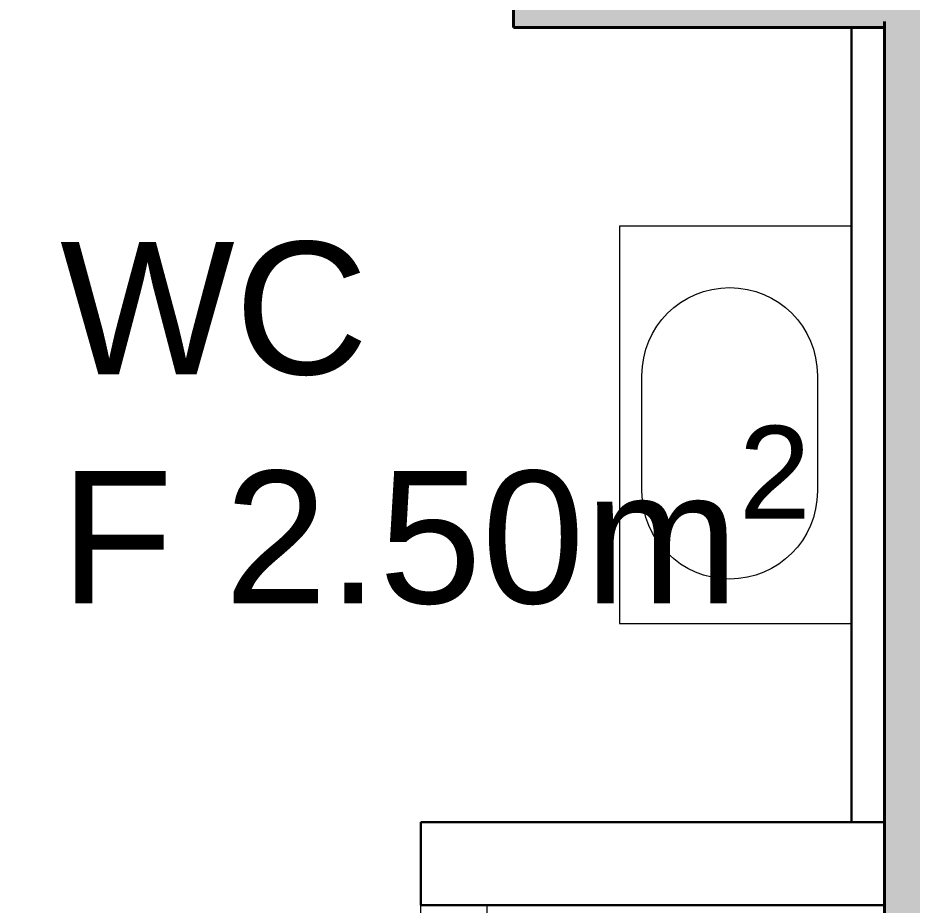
# Model space of a CAD drawing. Header units: metres. Extents: x 19 to 230, y -653 to -519.
# Drawn here: x 28.538 to 29.888, y -532.018 to -530.679 of the extents above; entities that cross this region are included whole.
import ezdxf

# ---------------------------------------------------------------- set-up
doc = ezdxf.new("R2010")
doc.units = ezdxf.units.M
doc.header["$LTSCALE"] = 0.0125
for name, color, linetype, lineweight in [('A---MOEB-------', 8, 'Continuous', 13), ('Beschriftung-Räume', 3, 'Continuous', 15), ('Sani', 8, 'Continuous', 13), ('Türen', 65, 'Continuous', 15), ('WändeBestand', 142, 'Continuous', 40), ('WändeBestand dünn', 131, 'Continuous', 30)]:
    doc.layers.add(name, color=color, linetype=linetype, lineweight=lineweight)
doc.layers.add('SchrBestand', color=7, linetype='Continuous', lineweight=15, true_color=0xc9c9c9)
doc.styles.add('Arial', font='arial.ttf')

msp = doc.modelspace()

# ---------------------------------------------------------------- hatches: boundary and pattern name
at = {"layer": 'SchrBestand'}
h = msp.add_hatch(color=256, dxfattribs=at)
h.dxf.hatch_style = 1
h.paths.add_polyline_path([(25.2493, -530.0233), (24.1568, -530.0233), (24.1568, -529.9353), (24.0168, -529.9353), (24.0168, -530.0503), (23.7668, -530.0503), (23.4668, -530.0503), (23.4668, -531.0441), (24.7968, -531.0441), (24.7968, -530.9741), (25.0388, -530.6933), (25.2493, -530.6933)])
h.paths.add_polyline_path([(28.1768, -530.0233), (27.2368, -530.0233), (27.2368, -530.6933), (28.1768, -530.6933)])
h.paths.add_polyline_path([(30.9737, -530.1533), (31.0589, -530.1533), (31.0589, -530.0233), (30.9737, -530.0233), (29.2868, -530.0233), (29.2868, -530.6933), (29.8468, -530.6933), (29.8468, -532.0365), (30.2268, -532.0365), (30.2268, -530.6933), (30.9737, -530.6933)])

# ---------------------------------------------------------------- linework, layer by layer
at = {"layer": 'A---MOEB-------', "linetype": 'Continuous', "lineweight": 0}
msp.add_line((29.2468, -534.1791), (29.2468, -532.0183), dxfattribs=at)
at = {"layer": 'Sani', "linetype": 'Continuous'}
msp.add_lwpolyline([(29.4468, -530.9933), (29.4468, -531.5933), (29.7968, -531.5933), (29.7968, -530.9933)], close=True, dxfattribs=at)
msp.add_lwpolyline([(29.7455, -531.306), (29.7455, -531.3935, -1), (29.4805, -531.3935), (29.4805, -531.2185, -1), (29.7455, -531.2185)], format="xyb", close=True, dxfattribs=at)
at = {"layer": 'Türen'}
msp.add_arc((28.5068, -532.0183), 0.64, 270, 0, dxfattribs=at)
at = {"layer": 'WändeBestand'}
for p, q in [((29.2868, -530.0233), (29.2868, -530.6933)), ((29.8468, -532.8541), (29.8468, -530.6841)), ((29.2868, -530.6933), (29.8468, -530.6933))]:
    msp.add_line(p, q, dxfattribs=at)
at = {"layer": 'WändeBestand dünn'}
for p, q in [((29.7968, -531.5933), (29.7968, -530.6933)), ((29.7968, -531.8933), (29.7968, -530.6933)), ((29.1468, -531.8933), (29.8468, -531.8933)), ((29.1468, -531.8933), (29.1468, -532.0183)), ((29.1468, -532.0183), (29.8468, -532.0183))]:
    msp.add_line(p, q, dxfattribs=at)

# ---------------------------------------------------------------- texts
at = {"layer": 'Beschriftung-Räume', "ltscale": 0.1, "insert": (28.602, -531.0169), "char_height": 0.2, "width": 2.268363, "attachment_point": 1, "line_spacing_factor": 0.833333, "style": 'Arial'}
msp.add_mtext('\\A1;WC\\PF 2.50m{\\H0.7x;\\S2^ ;}', dxfattribs=at)

doc.saveas('drawing.dxf')
